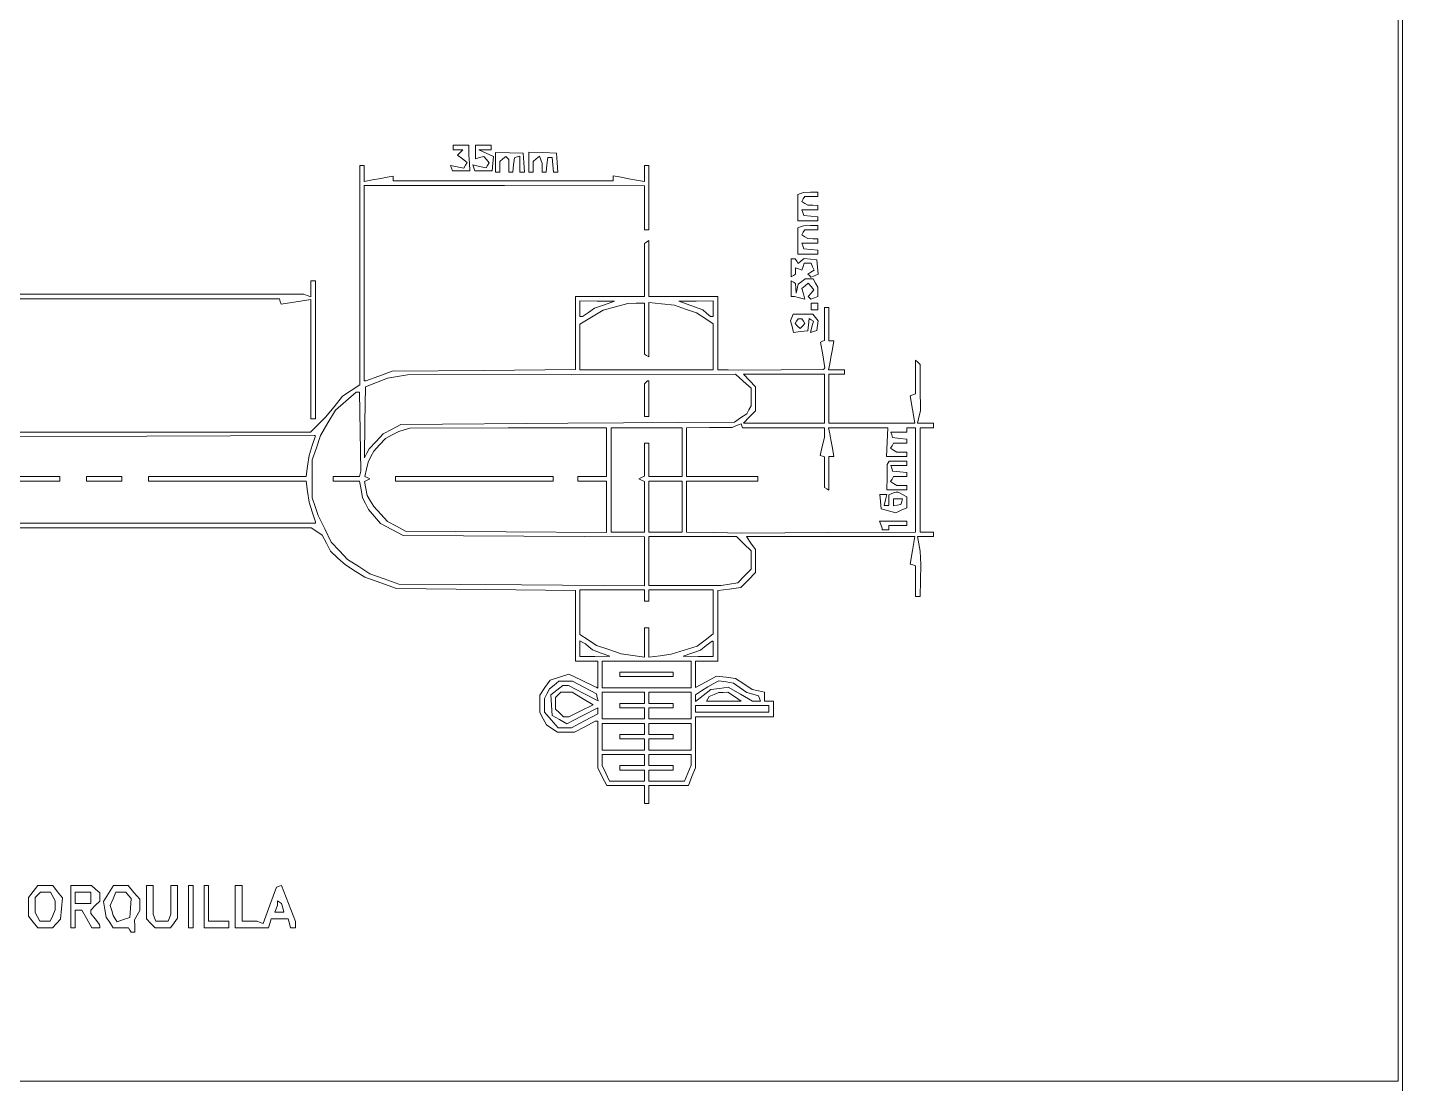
# Paper-space layout 'AN-15-DGE-071' of a CAD drawing. Header units: metres, sheet in millimetres. Extents: x 12 to 192, y 4 to 291.
# Drawn here: x 113.6 to 192.3, y 58.1 to 118.5 of the extents above; entities that cross this region are included whole.
import ezdxf

# ---------------------------------------------------------------- set-up
doc = ezdxf.new("R2010")
doc.units = ezdxf.units.M
doc.layers.add('DGE_CONTORNOS', color=7, linetype='Continuous', lineweight=0)
doc.layers.add('DGE_DATOS', color=7, linetype='Continuous', lineweight=0)

# ---------------------------------------------------------------- blocks, each defined once
blk = doc.blocks.new('LP_REF_DGE_MT_071')
at = {"layer": 'DGE_CONTORNOS'}
for points in [[(29.13, 147.423), (29.13, 25.244), (110.711, 25.244), (192.292, 25.244), (192.292, 147.423), (192.292, 269.602), (110.711, 269.602), (29.13, 269.602)], [(192.037, 163.777), (192.037, 58.207), (117.329, 58.207), (42.621, 58.207), (42.621, 163.777), (42.621, 269.347), (117.329, 269.347), (192.037, 269.347)], [(137.947, 111.66), (137.947, 111.533), (138.227, 111.533), (138.507, 111.533), (138.351, 111.377), (138.195, 111.221), (138.471, 111.013), (138.747, 110.804), (138.65, 110.647), (138.553, 110.489), (138.176, 110.565), (137.799, 110.64), (137.852, 110.482), (137.905, 110.324), (138.403, 110.324), (138.902, 110.324), (138.872, 110.769), (138.842, 111.215), (138.838, 111.501), (138.835, 111.788), (138.391, 111.788), (137.947, 111.788)], [(139.22, 111.397), (139.22, 111.007), (139.456, 111.082), (139.693, 111.157), (139.849, 110.969), (140.005, 110.781), (139.919, 110.64), (139.832, 110.5), (139.447, 110.585), (139.062, 110.669), (139.12, 110.497), (139.177, 110.324), (139.676, 110.324), (140.174, 110.324), (140.214, 110.74), (140.254, 111.157), (139.833, 111.34), (139.411, 111.523), (139.761, 111.528), (140.111, 111.533), (140.111, 111.66), (140.111, 111.788), (139.665, 111.788), (139.22, 111.788)], [(140.365, 110.818), (140.365, 110.26), (140.492, 110.26), (140.62, 110.26), (140.62, 110.563), (140.62, 110.866), (140.791, 111.007), (140.961, 111.149), (141.045, 111.065), (141.129, 110.982), (141.129, 110.621), (141.129, 110.26), (141.248, 110.26), (141.367, 110.26), (141.407, 110.664), (141.447, 111.068), (141.606, 111.12), (141.765, 111.172), (141.765, 110.716), (141.765, 110.26), (141.9, 110.26), (142.034, 110.26), (141.995, 110.801), (141.956, 111.342), (141.161, 111.359), (140.365, 111.375)], [(142.274, 110.831), (142.274, 110.26), (142.402, 110.26), (142.529, 110.26), (142.529, 110.563), (142.529, 110.866), (142.705, 111.012), (142.881, 111.158), (142.959, 110.953), (143.038, 110.749), (143.038, 110.504), (143.038, 110.26), (143.157, 110.26), (143.276, 110.26), (143.316, 110.674), (143.356, 111.088), (143.483, 111.088), (143.611, 111.088), (143.651, 110.674), (143.69, 110.26), (143.817, 110.26), (143.943, 110.26), (143.904, 110.801), (143.865, 111.342), (143.07, 111.372), (142.274, 111.401)], [(157.833, 109.031), (157.674, 108.966), (157.674, 108.213), (157.674, 107.46), (158.247, 107.46), (158.82, 107.46), (158.82, 107.58), (158.82, 107.699), (158.416, 107.739), (158.012, 107.779), (157.96, 107.938), (157.907, 108.097), (158.363, 108.097), (158.82, 108.097), (158.82, 108.224), (158.82, 108.351), (158.533, 108.353), (158.247, 108.355), (158.071, 108.466), (157.896, 108.577), (157.983, 108.719), (158.071, 108.86), (158.445, 108.86), (158.82, 108.86), (158.82, 108.988), (158.82, 109.115), (158.406, 109.105), (157.992, 109.095)], [(157.833, 107.122), (157.674, 107.057), (157.674, 106.304), (157.674, 105.551), (158.247, 105.551), (158.82, 105.551), (158.82, 105.671), (158.82, 105.79), (158.416, 105.83), (158.012, 105.87), (157.96, 106.029), (157.907, 106.188), (158.363, 106.188), (158.82, 106.188), (158.82, 106.315), (158.82, 106.442), (158.533, 106.444), (158.247, 106.446), (158.071, 106.557), (157.896, 106.668), (157.983, 106.81), (158.071, 106.951), (158.445, 106.951), (158.82, 106.951), (158.82, 107.079), (158.82, 107.206), (158.406, 107.196), (157.992, 107.186)], [(157.292, 104.78), (157.292, 104.264), (157.42, 104.342), (157.547, 104.421), (157.547, 104.6), (157.547, 104.78), (157.721, 104.713), (157.896, 104.646), (157.972, 104.844), (158.048, 105.042), (158.247, 105.042), (158.446, 105.042), (158.524, 104.839), (158.602, 104.635), (158.428, 104.527), (158.254, 104.42), (158.34, 104.334), (158.427, 104.247), (158.631, 104.326), (158.836, 104.404), (158.796, 104.819), (158.756, 105.233), (158.398, 105.274), (158.041, 105.315), (157.869, 105.173), (157.697, 105.03), (157.614, 105.163), (157.532, 105.297), (157.412, 105.297), (157.292, 105.297)], [(157.9, 103.992), (157.696, 103.833), (157.636, 103.579), (157.576, 103.324), (157.562, 103.603), (157.547, 103.882), (157.42, 103.961), (157.292, 104.039), (157.292, 103.586), (157.292, 103.133), (157.388, 103.132), (157.483, 103.13), (157.776, 103.051), (158.069, 102.973), (157.991, 103.285), (157.912, 103.598), (158.094, 103.749), (158.277, 103.9), (158.436, 103.708), (158.596, 103.515), (158.435, 103.321), (158.274, 103.127), (158.35, 103.051), (158.427, 102.975), (158.623, 103.05), (158.82, 103.125), (158.82, 103.392), (158.82, 103.659), (158.688, 103.905), (158.556, 104.151), (158.33, 104.151), (158.105, 104.151)], [(146.601, 102.66), (146.029, 102.461), (145.691, 102.224), (145.353, 101.988), (145.277, 101.988), (145.202, 101.988), (145.202, 102.433), (145.202, 102.879), (146.188, 102.869), (147.174, 102.859)], [(148.892, 101.295), (148.892, 99.839), (149.02, 99.761), (149.147, 99.682), (149.147, 101.235), (149.147, 102.788), (149.879, 102.71), (150.611, 102.633), (151.247, 102.416), (151.883, 102.2), (152.361, 101.886), (152.838, 101.572), (152.838, 100.253), (152.838, 98.933), (149.02, 98.933), (145.202, 98.933), (145.202, 100.243), (145.202, 101.552), (145.87, 101.956), (146.538, 102.36), (147.238, 102.547), (147.938, 102.735), (148.415, 102.743), (148.892, 102.751)], [(152.838, 102.433), (152.838, 101.988), (152.752, 101.988), (152.667, 101.988), (152.455, 102.179), (152.244, 102.371), (151.554, 102.615), (150.865, 102.86), (151.851, 102.869), (152.838, 102.879)], [(158.438, 102.561), (158.438, 102.37), (158.629, 102.37), (158.82, 102.37), (158.82, 102.561), (158.82, 102.751), (158.629, 102.751), (158.438, 102.751)], [(157.338, 101.924), (157.265, 101.733), (157.347, 101.407), (157.428, 101.081), (157.838, 101.121), (158.247, 101.161), (158.287, 101.513), (158.328, 101.865), (158.447, 101.791), (158.566, 101.718), (158.484, 101.391), (158.402, 101.064), (158.579, 101.122), (158.756, 101.181), (158.797, 101.464), (158.839, 101.747), (158.686, 101.931), (158.534, 102.115), (157.973, 102.115), (157.412, 102.115)], [(157.999, 101.722), (158.085, 101.584), (157.943, 101.442), (157.801, 101.301), (157.66, 101.442), (157.518, 101.584), (157.604, 101.722), (157.689, 101.861), (157.801, 101.861), (157.914, 101.861)], [(154.552, 98.284), (155.001, 97.889), (155.001, 97.385), (155.001, 96.88), (154.879, 96.652), (154.757, 96.424), (154.402, 96.183), (154.047, 95.943), (144.502, 95.879), (134.956, 95.815), (134.447, 95.54), (133.938, 95.265), (133.541, 94.84), (133.144, 94.415), (133.002, 94.161), (132.86, 93.906), (132.89, 95.939), (132.92, 97.971), (133.556, 98.21), (134.193, 98.449), (134.765, 98.549), (135.338, 98.649), (144.72, 98.664), (154.102, 98.679)], [(159.201, 97.279), (159.201, 95.879), (156.887, 95.879), (154.572, 95.879), (154.914, 96.236), (155.256, 96.593), (155.256, 97.279), (155.256, 97.965), (154.914, 98.322), (154.572, 98.679), (156.887, 98.679), (159.201, 98.679)], [(132.625, 95.402), (132.665, 93.143), (132.62, 92.984), (132.574, 92.824), (131.824, 92.824), (131.074, 92.824), (131.074, 92.697), (131.074, 92.57), (131.832, 92.57), (132.59, 92.57), (132.677, 92.093), (132.763, 91.615), (132.932, 91.281), (133.102, 90.946), (133.441, 90.543), (133.78, 90.139), (134.432, 89.796), (135.083, 89.452), (141.988, 89.414), (148.892, 89.376), (148.892, 87.973), (148.892, 86.571), (141.861, 86.618), (134.829, 86.666), (134.002, 86.965), (133.174, 87.264), (132.538, 87.674), (131.902, 88.084), (131.435, 88.577), (130.969, 89.07), (130.591, 89.834), (130.213, 90.597), (130.047, 91.106), (129.881, 91.615), (129.881, 92.697), (129.881, 93.779), (130.112, 94.479), (130.343, 95.179), (130.778, 95.905), (131.213, 96.631), (131.798, 97.146), (132.383, 97.661), (132.484, 97.661), (132.585, 97.661)], [(148.977, 98.212), (148.892, 98.127), (148.892, 97.194), (148.892, 96.261), (149.02, 96.261), (149.147, 96.261), (149.147, 97.279), (149.147, 98.297), (149.104, 98.297), (149.062, 98.297)], [(146.729, 94.224), (146.729, 92.824), (145.902, 92.824), (145.074, 92.824), (145.074, 92.697), (145.074, 92.57), (145.902, 92.57), (146.729, 92.57), (146.729, 91.099), (146.729, 89.628), (140.97, 89.667), (135.211, 89.706), (134.702, 89.982), (134.193, 90.257), (133.802, 90.682), (133.411, 91.106), (133.218, 91.424), (133.024, 91.743), (132.945, 92.147), (132.866, 92.552), (133.02, 92.625), (133.174, 92.697), (133.03, 92.767), (132.886, 92.836), (132.978, 93.247), (133.071, 93.658), (133.234, 93.973), (133.396, 94.288), (133.731, 94.649), (134.065, 95.011), (134.446, 95.21), (134.827, 95.408), (135.146, 95.505), (135.465, 95.602), (141.097, 95.613), (146.729, 95.624)], [(151.056, 94.224), (151.056, 92.824), (150.101, 92.824), (149.147, 92.824), (149.147, 93.779), (149.147, 94.733), (149.02, 94.733), (148.892, 94.733), (148.892, 93.79), (148.892, 92.846), (148.733, 92.771), (148.574, 92.697), (148.733, 92.623), (148.892, 92.549), (148.892, 91.096), (148.892, 89.643), (147.941, 89.643), (146.99, 89.643), (146.991, 92.634), (146.991, 95.624), (149.024, 95.624), (151.056, 95.624)], [(156.857, 95.624), (159.201, 95.624), (159.198, 95.338), (159.195, 95.052), (159.077, 94.543), (158.958, 94.033), (159.08, 93.991), (159.201, 93.949), (159.201, 93.076), (159.201, 92.203), (159.329, 92.124), (159.456, 92.046), (159.456, 93.008), (159.456, 93.97), (159.597, 93.97), (159.739, 93.97), (159.657, 94.447), (159.574, 94.924), (159.505, 95.274), (159.436, 95.624), (161.134, 95.624), (162.832, 95.624), (162.792, 94.797), (162.752, 93.97), (163.331, 93.97), (163.91, 93.97), (163.91, 94.097), (163.91, 94.224), (163.624, 94.226), (163.338, 94.228), (163.162, 94.339), (162.987, 94.45), (163.074, 94.592), (163.162, 94.733), (163.536, 94.733), (163.91, 94.733), (163.91, 94.853), (163.91, 94.972), (163.507, 95.012), (163.103, 95.052), (163.05, 95.211), (162.998, 95.37), (163.454, 95.37), (163.91, 95.37), (163.91, 95.497), (163.91, 95.624), (164.165, 95.624), (164.419, 95.624), (164.419, 92.636), (164.419, 89.648), (159.424, 89.614), (154.429, 89.579), (152.87, 89.615), (151.311, 89.651), (151.311, 91.11), (151.311, 92.57), (153.347, 92.57), (155.383, 92.57), (155.383, 92.697), (155.383, 92.824), (153.347, 92.824), (151.311, 92.824), (151.311, 94.224), (151.311, 95.624), (152.615, 95.633), (153.92, 95.642), (154.174, 95.743), (154.429, 95.845), (154.471, 95.735), (154.514, 95.624)], [(162.851, 93.62), (162.795, 93.524), (162.781, 92.793), (162.766, 92.061), (163.338, 92.061), (163.91, 92.061), (163.91, 92.188), (163.91, 92.315), (163.624, 92.317), (163.338, 92.319), (163.162, 92.43), (162.987, 92.541), (163.074, 92.683), (163.162, 92.824), (163.536, 92.824), (163.91, 92.824), (163.91, 92.944), (163.91, 93.063), (163.507, 93.103), (163.103, 93.143), (163.05, 93.302), (162.998, 93.461), (163.454, 93.461), (163.91, 93.461), (163.91, 93.588), (163.91, 93.715), (163.409, 93.715), (162.907, 93.715)], [(116.947, 92.697), (116.947, 92.57), (117.965, 92.57), (118.984, 92.57), (118.984, 92.697), (118.984, 92.824), (117.965, 92.824), (116.947, 92.824)], [(134.638, 92.697), (134.638, 92.57), (139.156, 92.57), (143.674, 92.57), (143.674, 92.697), (143.674, 92.824), (139.156, 92.824), (134.638, 92.824)], [(151.056, 91.106), (151.056, 89.643), (150.101, 89.643), (149.147, 89.643), (149.147, 91.106), (149.147, 92.57), (150.101, 92.57), (151.056, 92.57)], [(163.051, 91.849), (162.892, 91.785), (162.892, 91.477), (162.892, 91.17), (162.751, 91.17), (162.61, 91.17), (162.69, 91.488), (162.77, 91.806), (162.568, 91.806), (162.367, 91.806), (162.407, 91.397), (162.447, 90.987), (162.863, 90.868), (163.279, 90.75), (163.595, 90.893), (163.91, 91.037), (163.91, 91.354), (163.91, 91.67), (163.664, 91.802), (163.418, 91.934), (163.314, 91.923), (163.21, 91.913)], [(163.624, 91.393), (163.571, 91.234), (163.359, 91.192), (163.147, 91.151), (163.147, 91.351), (163.147, 91.552), (163.412, 91.552), (163.677, 91.552)], [(162.433, 90.078), (162.51, 89.876), (162.51, 89.823), (162.51, 89.77), (162.701, 89.77), (162.892, 89.77), (162.892, 89.897), (162.892, 90.024), (163.401, 90.024), (163.91, 90.024), (163.91, 90.152), (163.91, 90.279), (163.133, 90.279), (162.356, 90.279)], [(154.582, 88.981), (155.001, 88.575), (155.001, 88.051), (155.001, 87.527), (154.621, 87.138), (154.241, 86.749), (153.762, 86.67), (153.283, 86.591), (151.215, 86.59), (149.147, 86.588), (149.147, 87.988), (149.147, 89.388), (151.654, 89.388), (154.162, 89.388)], [(148.892, 86.016), (148.892, 85.697), (149.02, 85.697), (149.147, 85.697), (149.147, 86.016), (149.147, 86.334), (150.992, 86.334), (152.838, 86.334), (152.838, 85.076), (152.838, 83.818), (152.377, 83.467), (151.916, 83.116), (151.173, 82.884), (150.429, 82.653), (149.788, 82.568), (149.147, 82.483), (149.147, 83.326), (149.147, 84.17), (149.02, 84.17), (148.892, 84.17), (148.892, 83.331), (148.892, 82.492), (148.231, 82.583), (147.57, 82.674), (146.863, 82.917), (146.156, 83.16), (145.679, 83.476), (145.202, 83.792), (145.202, 85.063), (145.202, 86.334), (147.047, 86.334), (148.892, 86.334)], [(145.719, 83.07), (145.918, 82.9), (146.419, 82.717), (146.92, 82.534), (146.061, 82.525), (145.202, 82.516), (145.202, 82.969), (145.202, 83.422), (145.361, 83.331), (145.52, 83.24)], [(152.838, 82.961), (152.838, 82.516), (151.979, 82.525), (151.12, 82.534), (151.607, 82.712), (152.095, 82.891), (152.434, 83.145), (152.774, 83.398), (152.806, 83.402), (152.838, 83.406)], [(151.565, 81.493), (151.565, 80.734), (149.02, 80.734), (146.474, 80.734), (146.474, 81.493), (146.474, 82.252), (149.02, 82.252), (151.565, 82.252)], [(145.47, 80.75), (146.156, 80.383), (146.196, 80.182), (146.236, 79.98), (145.392, 80.421), (144.547, 80.861), (144.382, 80.861), (144.218, 80.861), (143.876, 80.592), (143.534, 80.323), (143.572, 79.74), (143.611, 79.156), (144.031, 78.911), (144.452, 78.666), (145.336, 79.129), (146.22, 79.592), (146.22, 79.417), (146.22, 79.242), (145.47, 78.843), (144.72, 78.443), (144.338, 78.443), (143.955, 78.443), (143.56, 78.893), (143.165, 79.343), (143.165, 79.728), (143.165, 80.114), (143.307, 80.392), (143.45, 80.67), (143.721, 80.89), (143.992, 81.11), (144.388, 81.113), (144.784, 81.116)], [(147.492, 81.497), (147.492, 81.37), (149.02, 81.37), (150.547, 81.37), (150.547, 81.497), (150.547, 81.625), (149.02, 81.625), (147.492, 81.625)], [(154.372, 80.729), (154.757, 80.454), (155.094, 80.364), (155.43, 80.274), (155.481, 80.122), (155.532, 79.97), (155.309, 79.97), (155.086, 79.97), (154.385, 80.366), (153.684, 80.761), (153.192, 80.695), (152.701, 80.629), (152.26, 80.293), (151.82, 79.957), (151.82, 80.14), (151.82, 80.323), (152.17, 80.552), (152.52, 80.782), (152.838, 80.954), (153.156, 81.127), (153.571, 81.065), (153.986, 81.004)], [(145.358, 80.121), (145.96, 79.766), (145.26, 79.423), (144.56, 79.079), (144.413, 79.079), (144.267, 79.079), (144.034, 79.29), (143.802, 79.501), (143.802, 79.837), (143.802, 80.174), (143.954, 80.327), (144.107, 80.479), (144.432, 80.477), (144.756, 80.475)], [(148.892, 80.161), (148.892, 79.843), (148.192, 79.843), (147.492, 79.843), (147.492, 79.716), (147.492, 79.588), (148.192, 79.588), (148.892, 79.588), (148.892, 79.27), (148.892, 78.952), (147.683, 78.952), (146.474, 78.952), (146.474, 79.716), (146.474, 80.479), (147.683, 80.479), (148.892, 80.479)], [(151.565, 79.716), (151.565, 78.952), (150.356, 78.952), (149.147, 78.952), (149.147, 79.27), (149.147, 79.588), (149.847, 79.588), (150.547, 79.588), (150.547, 79.716), (150.547, 79.843), (149.847, 79.843), (149.147, 79.843), (149.147, 80.161), (149.147, 80.479), (150.356, 80.479), (151.565, 80.479)], [(154.047, 80.225), (154.429, 79.972), (153.435, 79.971), (152.441, 79.97), (152.525, 80.106), (152.609, 80.243), (152.883, 80.353), (153.156, 80.463), (153.411, 80.47), (153.665, 80.478)], [(156.02, 79.525), (156.02, 79.334), (153.92, 79.334), (151.82, 79.334), (151.82, 79.525), (151.82, 79.716), (153.92, 79.716), (156.02, 79.716)], [(148.892, 78.379), (148.892, 78.061), (148.192, 78.061), (147.492, 78.061), (147.492, 77.934), (147.492, 77.807), (148.192, 77.807), (148.892, 77.807), (148.892, 77.488), (148.892, 77.17), (147.683, 77.17), (146.474, 77.17), (146.474, 77.934), (146.474, 78.698), (147.683, 78.698), (148.892, 78.698)], [(151.565, 77.934), (151.565, 77.17), (150.356, 77.17), (149.147, 77.17), (149.147, 77.488), (149.147, 77.807), (149.847, 77.807), (150.547, 77.807), (150.547, 77.934), (150.547, 78.061), (149.847, 78.061), (149.147, 78.061), (149.147, 78.379), (149.147, 78.698), (150.356, 78.698), (151.565, 78.698)], [(148.892, 76.598), (148.892, 76.279), (148.192, 76.279), (147.492, 76.279), (147.492, 76.152), (147.492, 76.025), (148.192, 76.025), (148.892, 76.025), (148.892, 75.707), (148.892, 75.388), (147.898, 75.388), (146.903, 75.388), (146.689, 75.838), (146.474, 76.288), (146.474, 76.602), (146.474, 76.916), (147.683, 76.916), (148.892, 76.916)], [(151.565, 76.613), (151.565, 76.31), (151.372, 75.849), (151.18, 75.388), (150.163, 75.388), (149.147, 75.388), (149.147, 75.707), (149.147, 76.025), (149.847, 76.025), (150.547, 76.025), (150.547, 76.152), (150.547, 76.279), (149.847, 76.279), (149.147, 76.279), (149.147, 76.598), (149.147, 76.916), (150.356, 76.916), (151.565, 76.916)], [(113.902, 69.071), (113.638, 68.736), (113.638, 68.198), (113.638, 67.659), (113.902, 67.324), (114.166, 66.989), (114.582, 66.989), (114.999, 66.989), (115.228, 67.242), (115.457, 67.495), (115.515, 68.101), (115.572, 68.707), (115.296, 69.057), (115.02, 69.407), (114.593, 69.407), (114.166, 69.407)], [(116.056, 68.198), (116.056, 66.989), (116.184, 66.989), (116.311, 66.989), (116.311, 67.498), (116.311, 68.007), (116.498, 68.007), (116.685, 68.007), (116.975, 67.499), (117.265, 66.991), (117.488, 66.99), (117.711, 66.989), (117.708, 67.084), (117.705, 67.18), (117.456, 67.498), (117.208, 67.816), (117.205, 67.911), (117.202, 68.007), (117.456, 68.261), (117.711, 68.516), (117.711, 68.751), (117.711, 68.986), (117.478, 69.196), (117.245, 69.407), (116.651, 69.407), (116.056, 69.407)], [(118.215, 68.953), (117.935, 68.5), (118.008, 68.049), (118.081, 67.598), (118.281, 67.293), (118.48, 66.989), (118.915, 66.989), (119.35, 66.989), (119.429, 66.861), (119.508, 66.734), (119.619, 66.734), (119.73, 66.734), (119.72, 67.09), (119.71, 67.445), (119.856, 67.718), (120.002, 67.99), (120.002, 68.307), (120.002, 68.624), (119.672, 69.015), (119.343, 69.407), (118.919, 69.407), (118.495, 69.407)], [(120.384, 68.452), (120.384, 67.498), (120.638, 67.243), (120.893, 66.989), (121.331, 66.989), (121.769, 66.989), (121.967, 67.272), (122.165, 67.554), (122.165, 68.481), (122.165, 69.407), (121.975, 69.407), (121.784, 69.407), (121.784, 68.59), (121.784, 67.773), (121.706, 67.572), (121.629, 67.371), (121.275, 67.371), (120.92, 67.371), (120.843, 67.572), (120.765, 67.773), (120.765, 68.59), (120.765, 69.407), (120.575, 69.407), (120.384, 69.407)], [(122.802, 68.198), (122.802, 66.989), (122.929, 66.989), (123.056, 66.989), (123.056, 68.198), (123.056, 69.407), (122.929, 69.407), (122.802, 69.407)], [(123.693, 68.198), (123.693, 66.989), (124.393, 66.989), (125.093, 66.989), (125.093, 67.18), (125.093, 67.371), (124.52, 67.371), (123.947, 67.371), (123.947, 68.389), (123.947, 69.407), (123.82, 69.407), (123.693, 69.407)], [(125.474, 68.198), (125.474, 66.989), (126.42, 66.989), (127.366, 66.989), (127.447, 67.243), (127.528, 67.498), (128.014, 67.498), (128.499, 67.498), (128.566, 67.243), (128.632, 66.989), (128.772, 66.989), (128.911, 66.989), (128.911, 67.169), (128.911, 67.349), (128.516, 68.384), (128.12, 69.419), (127.975, 69.371), (127.829, 69.324), (127.447, 68.283), (127.065, 67.242), (126.896, 67.306), (126.726, 67.371), (126.291, 67.371), (125.856, 67.371), (125.856, 68.389), (125.856, 69.407), (125.665, 69.407), (125.474, 69.407)], [(115.034, 68.779), (115.166, 68.533), (115.166, 68.276), (115.166, 68.019), (115.018, 67.695), (114.87, 67.371), (114.577, 67.371), (114.284, 67.371), (114.152, 67.617), (114.02, 67.863), (114.02, 68.291), (114.02, 68.72), (114.173, 68.872), (114.326, 69.025), (114.614, 69.025), (114.902, 69.025)], [(117.202, 68.707), (117.202, 68.389), (116.756, 68.389), (116.311, 68.389), (116.311, 68.707), (116.311, 69.025), (116.756, 69.025), (117.202, 69.025)], [(119.358, 68.844), (119.508, 68.662), (119.469, 68.122), (119.429, 67.581), (119.064, 67.46), (118.7, 67.339), (118.586, 67.514), (118.472, 67.689), (118.395, 67.978), (118.318, 68.266), (118.476, 68.646), (118.633, 69.025), (118.92, 69.025), (119.207, 69.025)], [(128.184, 68.136), (128.251, 67.88), (127.994, 67.88), (127.738, 67.88), (127.815, 68.081), (127.893, 68.282), (127.893, 68.407), (127.893, 68.531), (128.005, 68.462), (128.116, 68.393)]]:
    blk.add_lwpolyline(points, close=True, dxfattribs=at)
for points in [[(110.694, 89.897), (120.252, 89.897), (129.811, 89.897), (130.132, 89.687), (130.453, 89.477), (130.689, 89.019), (130.925, 88.561), (131.35, 88.162), (131.774, 87.764), (132.336, 87.416), (132.897, 87.068), (133.799, 86.742), (134.702, 86.416), (139.824, 86.364), (144.947, 86.311), (144.947, 84.286), (144.947, 82.261), (145.583, 82.261), (146.22, 82.261), (146.22, 81.487), (146.22, 80.713), (146.124, 80.761), (146.029, 80.81), (145.293, 81.165), (144.558, 81.519), (144.025, 81.349), (143.491, 81.179), (143.201, 80.747), (142.911, 80.314), (142.911, 79.818), (142.911, 79.321), (143.095, 78.965), (143.279, 78.608), (143.6, 78.398), (143.92, 78.188), (144.403, 78.188), (144.885, 78.188), (145.483, 78.507), (146.081, 78.825), (146.15, 78.825), (146.22, 78.825), (146.22, 77.483), (146.22, 76.142), (146.477, 75.638), (146.734, 75.134), (147.813, 75.134), (148.892, 75.134), (148.892, 74.625), (148.892, 74.116), (149.02, 74.116), (149.147, 74.116), (149.147, 74.625), (149.147, 75.134), (150.279, 75.134), (151.41, 75.134), (151.615, 75.646), (151.82, 76.157), (151.82, 77.618), (151.82, 79.079), (154.047, 79.079), (156.274, 79.079), (156.274, 79.525), (156.274, 79.97), (156.02, 79.97), (155.765, 79.97), (155.765, 80.222), (155.765, 80.474), (155.415, 80.555), (155.065, 80.636), (154.591, 80.955), (154.116, 81.274), (153.572, 81.332), (153.029, 81.391), (152.424, 81.066), (151.82, 80.741), (151.82, 81.501), (151.82, 82.261), (152.456, 82.261), (153.092, 82.261), (153.092, 84.281), (153.092, 86.301), (153.748, 86.388), (154.404, 86.475), (154.83, 86.901), (155.256, 87.326), (155.256, 87.988), (155.256, 88.649), (154.993, 89.019), (154.73, 89.388), (159.549, 89.388), (164.369, 89.388), (164.239, 88.602), (164.109, 87.816), (164.264, 87.764), (164.419, 87.712), (164.419, 86.832), (164.419, 85.952), (164.547, 85.952), (164.674, 85.952), (164.693, 86.875), (164.712, 87.797), (164.691, 88.179), (164.67, 88.561), (164.602, 88.975), (164.535, 89.388), (164.986, 89.388), (165.438, 89.388), (165.438, 89.515), (165.438, 89.643), (165.056, 89.643), (164.674, 89.643), (164.674, 92.634), (164.674, 95.624), (165.056, 95.624), (165.438, 95.624), (165.438, 95.752), (165.438, 95.879), (164.978, 95.879), (164.519, 95.879), (164.609, 96.229), (164.699, 96.579), (164.687, 97.908), (164.675, 99.238), (164.547, 99.366), (164.419, 99.493), (164.419, 98.524), (164.419, 97.555), (164.264, 97.503), (164.109, 97.451), (164.239, 96.665), (164.369, 95.879), (161.912, 95.879), (159.456, 95.879), (159.456, 97.279), (159.456, 98.679), (159.901, 98.679), (160.347, 98.679), (160.347, 98.806), (160.347, 98.933), (159.891, 98.933), (159.436, 98.933), (159.505, 99.283), (159.574, 99.633), (159.657, 100.111), (159.739, 100.588), (159.597, 100.588), (159.456, 100.588), (159.456, 101.542), (159.456, 102.497), (159.329, 102.497), (159.201, 102.497), (159.201, 101.553), (159.201, 100.609), (159.087, 100.567), (158.972, 100.524), (159.101, 99.785), (159.229, 99.046), (159.18, 98.997), (159.131, 98.948), (156.716, 98.933), (154.301, 98.918), (153.697, 98.926), (153.092, 98.933), (153.092, 101.033), (153.092, 103.133), (151.12, 103.133), (149.147, 103.133), (149.147, 104.732), (149.147, 106.33), (149.02, 106.251), (148.892, 106.173), (148.892, 104.653), (148.892, 103.133), (146.92, 103.133), (144.947, 103.133), (144.947, 101.042), (144.947, 98.951), (139.697, 98.904), (134.447, 98.857), (133.695, 98.577), (132.944, 98.297), (132.9, 98.297), (132.856, 98.297), (132.856, 103.89), (132.856, 109.482), (140.874, 109.48), (148.892, 109.478), (148.892, 108.215), (148.892, 106.951), (149.02, 106.951), (149.147, 106.951), (149.147, 108.797), (149.147, 110.642), (149.02, 110.642), (148.892, 110.642), (148.892, 110.183), (148.892, 109.723), (148.447, 109.801), (148.001, 109.879), (147.556, 109.956), (147.111, 110.034), (147.111, 109.893), (147.111, 109.751), (140.811, 109.751), (134.511, 109.751), (134.511, 109.889), (134.511, 110.026), (134.161, 109.957), (133.811, 109.887), (133.333, 109.805), (132.856, 109.723), (132.856, 110.183), (132.856, 110.642), (132.729, 110.642), (132.602, 110.642), (132.602, 104.359), (132.602, 98.076), (132.11, 97.751), (131.618, 97.425), (131.123, 96.823), (130.629, 96.222), (130.206, 95.796), (129.784, 95.37), (120.255, 95.37), (110.727, 95.37)], [(100.646, 103.006), (127.999, 103.006), (128.049, 102.854), (128.1, 102.702), (128.951, 102.829), (129.802, 102.957), (129.802, 99.545), (129.802, 96.133), (129.929, 96.133), (130.056, 96.133), (130.056, 100.079), (130.056, 104.024), (129.929, 104.024), (129.802, 104.024), (129.802, 103.565), (129.802, 103.106), (129.595, 103.185), (129.389, 103.264), (100.72, 103.264)], [(113.129, 92.57), (115.42, 92.57), (115.42, 92.697), (115.42, 92.824), (113.129, 92.824)], [(110.838, 95.114), (120.415, 95.146), (129.993, 95.179), (130.024, 95.169), (130.056, 95.158), (129.874, 94.596), (129.693, 94.033), (129.612, 93.429), (129.532, 92.824), (125.021, 92.824), (120.511, 92.824), (120.511, 92.697), (120.511, 92.57), (125.021, 92.57), (129.532, 92.57), (129.612, 91.965), (129.693, 91.361), (129.875, 90.797), (130.056, 90.234), (130.056, 90.193), (130.056, 90.152), (120.447, 90.152), (110.838, 90.152)]]:
    blk.add_lwpolyline(points, dxfattribs=at)

psp = doc.layouts.new('AN-15-DGE-071')

# ---------------------------------------------------------------- block references
at = {"layer": 'DGE_DATOS'}
psp.add_blockref('LP_REF_DGE_MT_071', (0, 0), dxfattribs=at)

doc.saveas('drawing.dxf')
